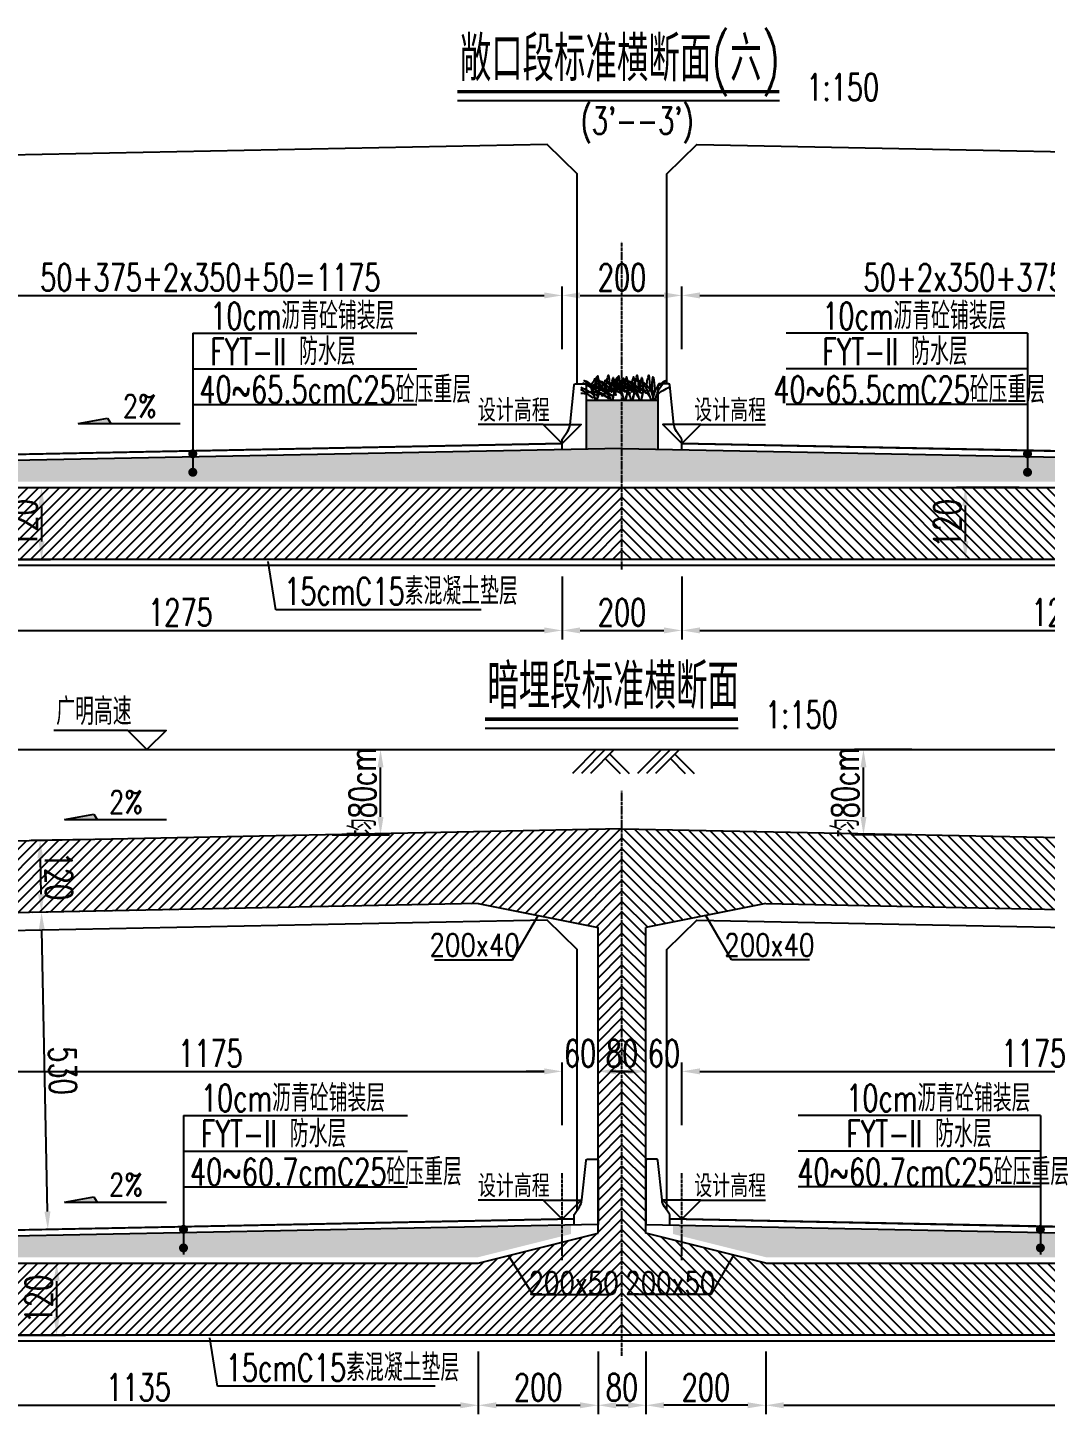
# Model space of a CAD drawing. Header units: millimetres. Extents: x -5615 to 11854, y -4751 to 15404.
# Drawn here: x 490 to 2190, y -2188 to 128 of the extents above; entities that cross this region are included whole.
import ezdxf
from ezdxf.enums import TextEntityAlignment as Align

# ---------------------------------------------------------------- set-up
doc = ezdxf.new("R2010")
doc.units = ezdxf.units.MM
doc.header["$LTSCALE"] = 0.25
doc.header["$MEASUREMENT"] = 0
doc.linetypes.add('ACAD_ISO04W100', pattern=[30, 24, -3, 0, -3])
for name, color, linetype in [('3', 3, 'Continuous'), ('中心线', 5, 'ACAD_ISO04W100'), ('填充', 8, 'Continuous'), ('尺寸', 7, 'Continuous'), ('建筑限界', 9, 'Continuous'), ('文字', 7, 'Continuous'), ('标注', 7, 'Continuous'), ('次轮廓线', 7, 'Continuous'), ('轮廓线', 1, 'Continuous')]:
    doc.layers.add(name, color=color, linetype=linetype)
doc.styles.get("Standard").update_dxf_attribs({"font": 'simplex1.shx', "width": 0.7, "bigfont": 'hztxt.shx'})
doc.dimstyles.new('150', dxfattribs={"dimscale": 15, "dimtxt": 3, "dimasz": 2, "dimexe": 1, "dimexo": 1, "dimgap": 0.5, "dimtad": 1, "dimdec": 1, "dimdsep": 46, "dimtxsty": 'Standard', "dimcen": 0.5, "dimadec": 0, "dimazin": 0, "dimtfac": 1, "dimtdec": 1, "dimtofl": 0, "dimtmove": 2, "dimatfit": 3, "dimfxl": 0, "dimtolj": 1, "dimtzin": 0, "dimarcsym": 0})

# ---------------------------------------------------------------- blocks, each defined once
blk = doc.blocks.new('*D3')
at = {"layer": '标注', "color": 0, "lineweight": -2}
for p, q in [((107.9, -788.8), (107.9, -893.8)), ((1382.9, -788.8), (1382.9, -893.8)), ((137.9, -878.8), (1352.9, -878.8))]:
    blk.add_line(p, q, dxfattribs=at)
at = {"layer": '标注', "color": 0}
for points in [[(137.9, -873.8), (137.9, -883.8), (107.9, -878.8)], [(1352.9, -873.8), (1352.9, -883.8), (1382.9, -878.8)]]:
    blk.add_solid(points, dxfattribs=at)
at = {"layer": '标注', "color": 0, "insert": (745.4, -848.8), "char_height": 45, "attachment_point": 5}
blk.add_mtext('\\A1;1275', dxfattribs=at)
blk = doc.blocks.new('*D4')
at = {"layer": '标注', "color": 0, "lineweight": -2}
for p, q in [((1382.9, -788.8), (1382.9, -893.8)), ((1582.9, -788.8), (1582.9, -893.8)), ((1412.9, -878.8), (1552.9, -878.8))]:
    blk.add_line(p, q, dxfattribs=at)
at = {"layer": '标注', "color": 0}
for points in [[(1412.9, -873.8), (1412.9, -883.8), (1382.9, -878.8)], [(1552.9, -873.8), (1552.9, -883.8), (1582.9, -878.8)]]:
    blk.add_solid(points, dxfattribs=at)
at = {"layer": '标注', "color": 0, "insert": (1482.9, -848.8), "char_height": 45, "attachment_point": 5}
blk.add_mtext('\\A1;200', dxfattribs=at)
blk = doc.blocks.new('*D5')
at = {"layer": '标注', "color": 0, "lineweight": -2}
for p, q in [((1582.9, -788.8), (1582.9, -893.8)), ((2857.9, -788.8), (2857.9, -893.8)), ((1612.9, -878.8), (2827.9, -878.8))]:
    blk.add_line(p, q, dxfattribs=at)
at = {"layer": '标注', "color": 0}
for points in [[(1612.9, -873.8), (1612.9, -883.8), (1582.9, -878.8)], [(2827.9, -873.8), (2827.9, -883.8), (2857.9, -878.8)]]:
    blk.add_solid(points, dxfattribs=at)
at = {"layer": '标注', "color": 0, "insert": (2220.4, -848.8), "char_height": 45, "attachment_point": 5}
blk.add_mtext('\\A1;1275', dxfattribs=at)
blk = doc.blocks.new('*D10')
at = {"layer": '标注', "color": 0, "lineweight": -2}
for p, q in [((423.5, -640.2), (528.5, -640.2)), ((513.5, -670.2), (513.5, -730.2)), ((423.5, -760.2), (528.5, -760.2))]:
    blk.add_line(p, q, dxfattribs=at)
at = {"layer": '标注', "color": 0}
for points in [[(508.5, -670.2), (518.5, -670.2), (513.5, -640.2)], [(508.5, -730.2), (518.5, -730.2), (513.5, -760.2)]]:
    blk.add_solid(points, dxfattribs=at)
at = {"layer": '标注', "color": 0, "insert": (483.5, -700.2), "char_height": 45, "attachment_point": 5, "rotation": 90}
blk.add_mtext('\\A1;120', dxfattribs=at)
blk = doc.blocks.new('*D13')
at = {"layer": '标注', "color": 0, "lineweight": -2}
for p, q in [((207.9, -409.3), (207.9, -304.3)), ((237.9, -319.3), (1352.9, -319.3)), ((1382.9, -409.3), (1382.9, -304.3))]:
    blk.add_line(p, q, dxfattribs=at)
at = {"layer": '标注', "color": 0}
for points in [[(237.9, -314.3), (237.9, -324.3), (207.9, -319.3)], [(1352.9, -314.3), (1352.9, -324.3), (1382.9, -319.3)]]:
    blk.add_solid(points, dxfattribs=at)
at = {"layer": '标注', "color": 0, "insert": (795.4, -289.3), "char_height": 45, "attachment_point": 5}
blk.add_mtext('\\A1;50+375+2x350+50=1175', dxfattribs=at)
blk = doc.blocks.new('*D14')
at = {"layer": '标注', "color": 0, "lineweight": -2}
for p, q in [((1382.9, -409.3), (1382.9, -304.3)), ((1412.9, -319.3), (1552.9, -319.3)), ((1582.9, -409.3), (1582.9, -304.3))]:
    blk.add_line(p, q, dxfattribs=at)
at = {"layer": '标注', "color": 0}
for points in [[(1412.9, -314.3), (1412.9, -324.3), (1382.9, -319.3)], [(1552.9, -314.3), (1552.9, -324.3), (1582.9, -319.3)]]:
    blk.add_solid(points, dxfattribs=at)
at = {"layer": '标注', "color": 0, "insert": (1482.9, -289.3), "char_height": 45, "attachment_point": 5}
blk.add_mtext('\\A1;200', dxfattribs=at)
blk = doc.blocks.new('*D16')
at = {"layer": '标注', "color": 0, "lineweight": -2}
for p, q in [((1582.9, -409.3), (1582.9, -304.3)), ((1612.9, -319.3), (2727.9, -319.3)), ((2757.9, -409.3), (2757.9, -304.3))]:
    blk.add_line(p, q, dxfattribs=at)
at = {"layer": '标注', "color": 0}
for points in [[(1612.9, -314.3), (1612.9, -324.3), (1582.9, -319.3)], [(2727.9, -314.3), (2727.9, -324.3), (2757.9, -319.3)]]:
    blk.add_solid(points, dxfattribs=at)
at = {"layer": '标注', "color": 0, "insert": (2170.4, -289.3), "char_height": 45, "attachment_point": 5}
blk.add_mtext('\\A1;50+2x350+375+50=1175', dxfattribs=at)
blk = doc.blocks.new('*D24')
at = {"layer": '标注', "color": 0, "lineweight": -2}
for p, q in [((107.9, -2083), (107.9, -2188)), ((1242.9, -2083), (1242.9, -2188)), ((137.9, -2173), (1212.9, -2173))]:
    blk.add_line(p, q, dxfattribs=at)
at = {"layer": '标注', "color": 0}
for points in [[(137.9, -2168), (137.9, -2178), (107.9, -2173)], [(1212.9, -2168), (1212.9, -2178), (1242.9, -2173)]]:
    blk.add_solid(points, dxfattribs=at)
at = {"layer": '标注', "color": 0, "insert": (675.4, -2143), "char_height": 45, "attachment_point": 5}
blk.add_mtext('\\A1;1135', dxfattribs=at)
blk = doc.blocks.new('*D25')
at = {"layer": '标注', "color": 0, "lineweight": -2}
for p, q in [((1442.9, -2083), (1442.9, -2188)), ((1522.9, -2083), (1522.9, -2188)), ((1472.9, -2173), (1492.9, -2173))]:
    blk.add_line(p, q, dxfattribs=at)
at = {"layer": '标注', "color": 0}
for points in [[(1472.9, -2168), (1472.9, -2178), (1442.9, -2173)], [(1492.9, -2168), (1492.9, -2178), (1522.9, -2173)]]:
    blk.add_solid(points, dxfattribs=at)
at = {"layer": '标注', "color": 0, "insert": (1482.9, -2143), "char_height": 45, "attachment_point": 5}
blk.add_mtext('\\A1;80', dxfattribs=at)
blk = doc.blocks.new('*D26')
at = {"layer": '标注', "color": 0, "lineweight": -2}
for p, q in [((1722.9, -2083), (1722.9, -2188)), ((2857.9, -2083), (2857.9, -2188)), ((1752.9, -2173), (2827.9, -2173))]:
    blk.add_line(p, q, dxfattribs=at)
at = {"layer": '标注', "color": 0}
for points in [[(1752.9, -2168), (1752.9, -2178), (1722.9, -2173)], [(2827.9, -2168), (2827.9, -2178), (2857.9, -2173)]]:
    blk.add_solid(points, dxfattribs=at)
at = {"layer": '标注', "color": 0, "insert": (2290.4, -2143), "char_height": 45, "attachment_point": 5}
blk.add_mtext('\\A1;1135', dxfattribs=at)
blk = doc.blocks.new('*D31')
at = {"layer": '标注', "color": 0, "lineweight": -2}
for p, q in [((448.7, -1935.7), (553.7, -1935.7)), ((538.7, -1965.7), (538.7, -2025.7)), ((448.7, -2055.7), (553.7, -2055.7))]:
    blk.add_line(p, q, dxfattribs=at)
at = {"layer": '标注', "color": 0}
for points in [[(533.7, -1965.7), (543.7, -1965.7), (538.7, -1935.7)], [(533.7, -2025.7), (543.7, -2025.7), (538.7, -2055.7)]]:
    blk.add_solid(points, dxfattribs=at)
at = {"layer": '标注', "color": 0, "insert": (508.7, -1995.7), "char_height": 45, "attachment_point": 5, "rotation": 90}
blk.add_mtext('\\A1;120', dxfattribs=at)
blk = doc.blocks.new('*D20')
at = {"layer": '标注', "color": 0, "lineweight": -2}
for p, q in [((207.9, -1705.3), (207.9, -1600.3)), ((237.9, -1615.3), (1352.9, -1615.3)), ((1382.9, -1705.3), (1382.9, -1600.3))]:
    blk.add_line(p, q, dxfattribs=at)
at = {"layer": '标注', "color": 0}
for points in [[(237.9, -1610.3), (237.9, -1620.3), (207.9, -1615.3)], [(1352.9, -1610.3), (1352.9, -1620.3), (1382.9, -1615.3)]]:
    blk.add_solid(points, dxfattribs=at)
at = {"layer": '标注', "color": 0, "insert": (795.4, -1585.3), "char_height": 45, "attachment_point": 5}
blk.add_mtext('\\A1;1175', dxfattribs=at)
blk = doc.blocks.new('*D21')
at = {"layer": '标注', "color": 0, "lineweight": -2}
for p, q in [((1582.9, -1705.3), (1582.9, -1600.3)), ((1612.9, -1615.3), (2727.9, -1615.3)), ((2757.9, -1705.3), (2757.9, -1600.3))]:
    blk.add_line(p, q, dxfattribs=at)
at = {"layer": '标注', "color": 0}
for points in [[(1612.9, -1610.3), (1612.9, -1620.3), (1582.9, -1615.3)], [(2727.9, -1610.3), (2727.9, -1620.3), (2757.9, -1615.3)]]:
    blk.add_solid(points, dxfattribs=at)
at = {"layer": '标注', "color": 0, "insert": (2170.4, -1585.3), "char_height": 45, "attachment_point": 5}
blk.add_mtext('\\A1;1175', dxfattribs=at)
blk = doc.blocks.new('箭头')
at = {"layer": '尺寸'}
blk.add_hatch(color=256, dxfattribs=at).paths.add_polyline_path([(0, 0), (-0.35, 0.6), (-3.63, 0)])
for p, q in [((-3.63, 0), (-0.35, 0.6)), ((-3.63, 0), (7.74, 0)), ((-0.35, 0.6), (0, 0))]:
    blk.add_line(p, q, dxfattribs=at)
blk = doc.blocks.new('*D33')
at = {"layer": '标注', "color": 0, "lineweight": -2}
for p, q in [((601, -1227.8), (496, -1229.9)), ((512.8, -1319.6), (511.6, -1259.6)), ((603.4, -1347.8), (498.4, -1349.9))]:
    blk.add_line(p, q, dxfattribs=at)
at = {"layer": '标注', "color": 0}
for points in [[(516.6, -1259.5), (506.6, -1259.7), (511, -1229.6)], [(517.8, -1319.5), (507.8, -1319.7), (513.4, -1349.6)]]:
    blk.add_solid(points, dxfattribs=at)
at = {"layer": '标注', "color": 0, "insert": (542.2, -1289), "char_height": 45, "attachment_point": 5, "rotation": 271.1458}
blk.add_mtext('\\A1;120', dxfattribs=at)
blk = doc.blocks.new('*D57')
at = {"layer": '标注', "color": 0, "lineweight": -2}
for p, q in [((1352.9, -1615.3), (1322.9, -1615.3)), ((1382.9, -1705.3), (1382.9, -1600.3)), ((1442.9, -1705.3), (1442.9, -1600.3)), ((1472.9, -1615.3), (1502.9, -1615.3))]:
    blk.add_line(p, q, dxfattribs=at)
at = {"layer": '标注', "color": 0}
for points in [[(1352.9, -1610.3), (1352.9, -1620.3), (1382.9, -1615.3)], [(1472.9, -1610.3), (1472.9, -1620.3), (1442.9, -1615.3)]]:
    blk.add_solid(points, dxfattribs=at)
at = {"layer": '标注', "color": 0, "insert": (1412.9, -1585.3), "char_height": 45, "attachment_point": 5}
blk.add_mtext('\\A1;60', dxfattribs=at)
blk = doc.blocks.new('*D58')
at = {"layer": '标注', "color": 0, "lineweight": -2}
for p, q in [((1492.9, -1615.3), (1462.9, -1615.3)), ((1522.9, -1705.3), (1522.9, -1600.3)), ((1582.9, -1705.3), (1582.9, -1600.3)), ((1612.9, -1615.3), (1642.9, -1615.3))]:
    blk.add_line(p, q, dxfattribs=at)
at = {"layer": '标注', "color": 0}
for points in [[(1492.9, -1610.3), (1492.9, -1620.3), (1522.9, -1615.3)], [(1612.9, -1610.3), (1612.9, -1620.3), (1582.9, -1615.3)]]:
    blk.add_solid(points, dxfattribs=at)
at = {"layer": '标注', "color": 0, "insert": (1552.9, -1585.3), "char_height": 45, "attachment_point": 5}
blk.add_mtext('\\A1;60', dxfattribs=at)
blk = doc.blocks.new('*D59')
at = {"layer": '标注', "color": 0, "lineweight": -2}
for p, q in [((1442.9, -1705.3), (1442.9, -1600.3)), ((1492.9, -1615.3), (1472.9, -1615.3)), ((1522.9, -1705.3), (1522.9, -1600.3))]:
    blk.add_line(p, q, dxfattribs=at)
at = {"layer": '标注', "color": 0}
for points in [[(1472.9, -1610.3), (1472.9, -1620.3), (1442.9, -1615.3)], [(1492.9, -1610.3), (1492.9, -1620.3), (1522.9, -1615.3)]]:
    blk.add_solid(points, dxfattribs=at)
at = {"layer": '标注', "color": 0, "insert": (1482.9, -1585.3), "char_height": 45, "attachment_point": 5}
blk.add_mtext('\\A1;80', dxfattribs=at)
blk = doc.blocks.new('*D147')
at = {"layer": '标注', "color": 0, "lineweight": -2}
for p, q in [((603.4, -1347.8), (498.4, -1349.9)), ((523.4, -1849.4), (514, -1379.6)), ((614, -1877.6), (509, -1879.7))]:
    blk.add_line(p, q, dxfattribs=at)
at = {"layer": '标注', "color": 0}
for points in [[(519, -1379.5), (509, -1379.7), (513.4, -1349.6)], [(528.4, -1849.3), (518.4, -1849.5), (524, -1879.4)]]:
    blk.add_solid(points, dxfattribs=at)
at = {"layer": '标注', "color": 0, "insert": (548.7, -1613.9), "char_height": 45, "attachment_point": 5, "rotation": 271.1458}
blk.add_mtext('\\A1;530', dxfattribs=at)
blk = doc.blocks.new('*D152')
at = {"layer": '标注', "color": 0, "lineweight": -2}
for p, q in [((1242.9, -2083), (1242.9, -2188)), ((1442.9, -2083), (1442.9, -2188)), ((1272.9, -2173), (1412.9, -2173))]:
    blk.add_line(p, q, dxfattribs=at)
at = {"layer": '标注', "color": 0}
for points in [[(1272.9, -2168), (1272.9, -2178), (1242.9, -2173)], [(1412.9, -2168), (1412.9, -2178), (1442.9, -2173)]]:
    blk.add_solid(points, dxfattribs=at)
at = {"layer": '标注', "color": 0, "insert": (1342.9, -2143), "char_height": 45, "attachment_point": 5}
blk.add_mtext('\\A1;200', dxfattribs=at)
blk = doc.blocks.new('*D153')
at = {"layer": '标注', "color": 0, "lineweight": -2}
for p, q in [((1522.9, -2083), (1522.9, -2188)), ((1722.9, -2083), (1722.9, -2188)), ((1692.9, -2173), (1552.9, -2173))]:
    blk.add_line(p, q, dxfattribs=at)
at = {"layer": '标注', "color": 0}
for points in [[(1552.9, -2168), (1552.9, -2178), (1522.9, -2173)], [(1692.9, -2168), (1692.9, -2178), (1722.9, -2173)]]:
    blk.add_solid(points, dxfattribs=at)
at = {"layer": '标注', "color": 0, "insert": (1622.9, -2143), "char_height": 45, "attachment_point": 5}
blk.add_mtext('\\A1;200', dxfattribs=at)
blk = doc.blocks.new('*D156')
at = {"layer": '标注', "color": 0, "lineweight": -2}
for p, q in [((2146.3, -640.2), (2041.3, -640.2)), ((2056.3, -730.2), (2056.3, -670.2)), ((2146.3, -760.2), (2041.3, -760.2))]:
    blk.add_line(p, q, dxfattribs=at)
at = {"layer": '标注', "color": 0}
for points in [[(2051.3, -670.2), (2061.3, -670.2), (2056.3, -640.2)], [(2051.3, -730.2), (2061.3, -730.2), (2056.3, -760.2)]]:
    blk.add_solid(points, dxfattribs=at)
at = {"layer": '标注', "color": 0, "insert": (2026.3, -700.2), "char_height": 45, "attachment_point": 5, "rotation": 90}
blk.add_mtext('\\A1;120', dxfattribs=at)
blk = doc.blocks.new('*D305')
at = {"color": 0, "lineweight": -2}
for p, q in [((998.9, -1077.7), (1094.6, -1077.7)), ((1079.6, -1190.2), (1079.6, -1107.7)), ((998.9, -1220.2), (1094.6, -1220.2))]:
    blk.add_line(p, q, dxfattribs=at)
at = {"color": 0}
for points in [[(1074.6, -1107.7), (1084.6, -1107.7), (1079.6, -1077.7)], [(1074.6, -1190.2), (1084.6, -1190.2), (1079.6, -1220.2)]]:
    blk.add_solid(points, dxfattribs=at)
at = {"color": 0, "insert": (1049.6, -1148.9), "char_height": 45, "attachment_point": 5, "rotation": 90}
blk.add_mtext('\\A1;均80cm', dxfattribs=at)
blk = doc.blocks.new('*D306')
at = {"color": 0, "lineweight": -2}
for p, q in [((1966.8, -1077.7), (1871.1, -1077.7)), ((1886.1, -1190.2), (1886.1, -1107.7)), ((1966.8, -1220.2), (1871.1, -1220.2))]:
    blk.add_line(p, q, dxfattribs=at)
at = {"color": 0}
for points in [[(1881.1, -1107.7), (1891.1, -1107.7), (1886.1, -1077.7)], [(1881.1, -1190.2), (1891.1, -1190.2), (1886.1, -1220.2)]]:
    blk.add_solid(points, dxfattribs=at)
at = {"color": 0, "insert": (1856.1, -1148.9), "char_height": 45, "attachment_point": 5, "rotation": 90}
blk.add_mtext('\\A1;均80cm', dxfattribs=at)

msp = doc.modelspace()

# ---------------------------------------------------------------- hatches: boundary and pattern name
at = {"layer": '填充'}
h = msp.add_hatch(dxfattribs=at)
h.set_pattern_fill('ANSI31', color=256, scale=100, style=0)
h.paths.add_polyline_path([(1482.87, -640.21), (253.65, -640.21, -0.6771338), (89.84, -574.71, -0.1578684), (107.87, -519.02), (107.87, -300.21), (17.87, -300.21), (17.87, -620.21), (-102.13, -640.21), (-102.13, -760.21), (1482.87, -760.21)])
h.paths.add_polyline_path([(117.87, -550.21), (107.87, -550.21), (107.87, -519.02, 0.1578684), (89.84, -574.71, 0.6771338), (253.65, -640.21), (127.98, -640.21)], flags=17)
h = msp.add_hatch(dxfattribs=at)
h.set_pattern_fill('ANSI31', color=256, scale=100, style=0)
h.set_pattern_definition([(135, (2965.737, 0), (8.838835, 8.838835), [])])
h.paths.add_polyline_path([(1482.87, -640.21), (2712.09, -640.21, 0.6771338), (2875.9, -574.71, 0.1578684), (2857.87, -519.02), (2857.87, -300.21), (2947.87, -300.21), (2947.87, -620.21), (3067.87, -640.21), (3067.87, -760.21), (1482.87, -760.21)])
h.paths.add_polyline_path([(2847.87, -550.21), (2857.87, -550.21), (2857.87, -519.02, -0.1578684), (2875.9, -574.71, -0.6771338), (2712.09, -640.21), (2837.76, -640.21)], flags=17)
h = msp.add_hatch(dxfattribs=at)
h.set_pattern_fill('AR-SAND', color=256, style=0)
h.set_pattern_definition([(37.5, (0, -253.1632), (-0.0629934, 1.9268238), [0, -1.52, 0, -1.7, 0, -1.625]), (7.5, (0, -253.1632), (1.7697767, 2.822146), [0, -0.82, 0, -1.37, 0, -0.525]), (327.5, (-1.23, -253.1632), (3.1141419, 0.005659), [0, -0.5, 0, -1.8, 0, -2.35]), (317.5, (-1.23, -253.1632), (3.0061266, 0.8776756), [0, -0.25, 0, -1.18, 0, -1.35])])
h.paths.add_polyline_path([(1542.87, -494.43), (1482.87, -494.43), (1482.87, -574.71), (1542.87, -575.91)])
h.paths.add_polyline_path([(1482.87, -494.43), (1422.87, -494.43), (1422.87, -575.91), (1482.87, -574.71)])
h = msp.add_hatch(dxfattribs=at)
h.set_pattern_fill('AR-CONC', color=256, scale=5, style=0)
h.set_pattern_definition([(50, (0, -1159.732), (35.863, -3.1376), [3.75, -41.25]), (355, (0, -1159.732), (-6.9376, 37.6096), [3, -33]), (100.4514, (2.99, -1159.994), (28.9255, 34.472), [3.187, -35.0571]), (46.1842, (0, -1149.732), (53.362, -8.276), [5.625, -61.875]), (96.6356, (4.447, -1150.42), (46.7331, 48.7059), [4.7805, -52.5856]), (351.1842, (0, -1149.73), (46.7331, 48.706), [4.5, -49.5]), (21, (5, -1152.232), (29.84535, -20.13094), [3.75, -41.25]), (326, (5, -1152.232), (12.1658, 36.2575), [3, -33]), (71.4514, (7.487, -1153.91), (42.0111, 16.1265), [3.187, -35.0571]), (37.5, (0, -1159.732), (0.60799, 16.64469), [0, -32.6, 0, -33.5, 0, -33.125]), (7.5, (0, -1159.732), (13.15348, 19.72059), [0, -19.1, 0, -31.85, 0, -12.625]), (327.5, (-11.15, -1159.732), (26.69112, -1.12774), [0, -12.5, 0, -39, 0, -51.75]), (317.5, (-16.15, -1159.732), (29.1593, 5.00525), [0, -16.25, 0, -25.9, 0, -36.75])])
h.paths.add_polyline_path([(1382.87, -630.21), (1382.87, -576.71), (262.87, -599.11), (262.87, -589.11), (252.87, -589.31), (252.87, -599.41), (247.87, -599.51), (247.87, -630.21)])
h.paths.add_polyline_path([(1382.87, -576.71), (1382.87, -630.21), (1482.87, -630.21), (1482.87, -574.71)])
h = msp.add_hatch(dxfattribs=at)
h.set_pattern_fill('AR-CONC', color=256, scale=5, style=0)
h.set_pattern_definition([(130, (2965.737, -1159.732), (-35.863, -3.1376), [3.75, -41.25]), (185, (2965.737, -1159.732), (6.9376, 37.6096), [3, -33]), (79.5486, (2962.75, -1159.994), (-28.9255, 34.472), [3.187, -35.0571]), (133.8158, (2965.737, -1149.732), (-53.362, -8.276), [5.625, -61.875]), (83.3644, (2961.29, -1150.42), (-46.7331, 48.7059), [4.7805, -52.5856]), (188.8158, (2965.737, -1149.73), (-46.7331, 48.706), [4.5, -49.5]), (159, (2960.737, -1152.232), (-29.84535, -20.13094), [3.75, -41.25]), (214, (2960.737, -1152.232), (-12.1658, 36.2575), [3, -33]), (108.5486, (2958.25, -1153.91), (-42.0111, 16.1265), [3.187, -35.0571]), (142.5, (2965.737, -1159.732), (-0.60799, 16.64469), [0, -32.6, 0, -33.5, 0, -33.125]), (172.5, (2965.737, -1159.732), (-13.15348, 19.72059), [0, -19.1, 0, -31.85, 0, -12.625]), (212.5, (2976.887, -1159.732), (-26.69112, -1.12774), [0, -12.5, 0, -39, 0, -51.75]), (222.5, (2981.887, -1159.732), (-29.1593, 5.00525), [0, -16.25, 0, -25.9, 0, -36.75])])
h.paths.add_polyline_path([(1582.87, -576.71), (2702.87, -599.11), (2702.87, -589.11), (2712.87, -589.31), (2712.87, -599.41), (2717.87, -599.51), (2717.87, -630.21), (1582.87, -630.21)])
h.paths.add_polyline_path([(1482.87, -574.71), (1582.87, -576.71), (1582.87, -630.21), (1482.87, -630.21)])
h = msp.add_hatch(dxfattribs=at)
h.set_pattern_fill('ANSI31', color=256, scale=100, style=0)
h.set_pattern_definition([(45, (-5635.714, 0), (-8.838835, 8.838835), [])])
h.paths.add_polyline_path([(1482.87, -1210.18), (7.87, -1239.68), (7.87, -1915.68), (-112.13, -1935.68), (-112.13, -2055.68), (1482.87, -2055.68)])
h.paths.add_polyline_path([(127.98, -1935.68), (117.87, -1845.68), (107.87, -1845.68), (107.87, -1403.68), (307.87, -1353.68), (1242.87, -1334.98), (1442.87, -1374.98), (1442.87, -1885.68), (1242.87, -1935.68)], flags=16)
h = msp.add_hatch(dxfattribs=at)
h.set_pattern_fill('ANSI31', color=256, scale=100, style=0)
h.set_pattern_definition([(135, (8601.451, -2e-12), (8.838835, 8.838835), [])])
h.paths.add_polyline_path([(1482.87, -1210.18), (2957.87, -1239.68), (2957.87, -1915.68), (3077.87, -1935.68), (3077.87, -2055.68), (1482.87, -2055.68)])
h.paths.add_polyline_path([(2837.76, -1935.68), (2847.87, -1845.68), (2857.87, -1845.68), (2857.87, -1403.68), (2657.87, -1353.68), (1722.87, -1334.98), (1522.87, -1374.98), (1522.87, -1885.68), (1722.87, -1935.68)], flags=16)
h = msp.add_hatch(dxfattribs=at)
h.set_pattern_fill('AR-CONC', color=256, scale=5, style=0)
h.set_pattern_definition([(50, (0, 272.81), (35.863, -3.1376), [3.75, -41.25]), (355, (0, 272.81), (-6.93757, 37.6096), [3, -33]), (100.4514, (2.99, 272.548), (28.92547, 34.472), [3.187, -35.0571]), (46.1842, (0, 282.81), (53.36205, -8.27595), [5.625, -61.875]), (96.6356, (4.447, 282.12), (46.7331, 48.7059), [4.7805, -52.5856]), (351.1842, (0, 282.81), (46.7331, 48.7059), [4.5, -49.5]), (21, (5, 280.31), (29.84535, -20.13094), [3.75, -41.25]), (326, (5, 280.31), (12.16577, 36.2575), [3, -33]), (71.4514, (7.487, 278.63), (42.01113, 16.12652), [3.187, -35.0571]), (37.5, (0, 272.809), (0.60799, 16.64469), [0, -32.6, 0, -33.5, 0, -33.125]), (7.5, (0, 272.81), (13.15348, 19.72059), [0, -19.1, 0, -31.85, 0, -12.625]), (327.5, (-11.15, 272.809), (26.69112, -1.127744), [0, -12.5, 0, -39, 0, -51.75]), (317.5, (-16.15, 272.81), (29.1593, 5.00525), [0, -16.25, 0, -25.9, 0, -36.75])])
h.paths.add_polyline_path([(1242.87, -1925.68), (1397.87, -1886.93), (1397.87, -1871.88), (262.87, -1894.58), (262.87, -1884.58), (252.87, -1884.78), (252.87, -1894.88), (247.87, -1894.98), (247.87, -1925.68)])
h = msp.add_hatch(dxfattribs=at)
h.set_pattern_fill('AR-CONC', color=256, scale=5, style=0)
h.set_pattern_definition([(130, (2965.737, 272.81), (-35.863, -3.1376), [3.75, -41.25]), (185, (2965.737, 272.81), (6.93757, 37.6096), [3, -33]), (79.5486, (2962.75, 272.548), (-28.92547, 34.472), [3.187, -35.0571]), (133.8158, (2965.737, 282.81), (-53.36205, -8.27595), [5.625, -61.875]), (83.3644, (2961.29, 282.12), (-46.7331, 48.7059), [4.7805, -52.5856]), (188.8158, (2965.737, 282.81), (-46.7331, 48.7059), [4.5, -49.5]), (159, (2960.737, 280.31), (-29.84535, -20.13094), [3.75, -41.25]), (214, (2960.737, 280.31), (-12.16577, 36.2575), [3, -33]), (108.5486, (2958.25, 278.63), (-42.01113, 16.12652), [3.187, -35.0571]), (142.5, (2965.737, 272.809), (-0.60799, 16.64469), [0, -32.6, 0, -33.5, 0, -33.125]), (172.5, (2965.737, 272.81), (-13.15348, 19.72059), [0, -19.1, 0, -31.85, 0, -12.625]), (212.5, (2976.887, 272.809), (-26.69112, -1.127744), [0, -12.5, 0, -39, 0, -51.75]), (222.5, (2981.887, 272.81), (-29.1593, 5.00525), [0, -16.25, 0, -25.9, 0, -36.75])])
h.paths.add_polyline_path([(1567.87, -1886.93), (1722.87, -1925.68), (2717.87, -1925.68), (2717.87, -1894.98), (2712.87, -1894.88), (2712.87, -1884.78), (2702.87, -1884.58), (2702.87, -1894.58), (1567.87, -1871.88)])

# ---------------------------------------------------------------- linework, layer by layer
for p, q in [((1208.01, 6.03), (1745.87, 6.03)), ((1422.87, -494.43), (1542.87, -494.43)), ((1351.05, -534.89), (1242.95, -534.89)), ((1614.69, -534.89), (1722.79, -534.89)), ((904.86, -844.18), (892.05, -763.66)), ((1247.72, -844.18), (904.86, -844.18)), ((657.79, -1045.9), (534.18, -1045.9)), ((1254.11, -1042.13), (1676.72, -1042.13)), ((1300.17, -1429.25), (1342.87, -1354.98)), ((1665.57, -1429.25), (1622.87, -1354.98)), ((1169.94, -1429.25), (1300.17, -1429.25)), ((1795.8, -1429.25), (1665.57, -1429.25)), ((1351.05, -1830.36), (1242.95, -1830.36)), ((1614.69, -1830.36), (1722.79, -1830.36)), ((1333.8, -1987.89), (1293.45, -1923.03)), ((1631.94, -1987.89), (1669.61, -1922.36)), ((1333.8, -1987.89), (1464.03, -1987.89)), ((1631.94, -1987.89), (1501.71, -1987.89)), ((807.12, -2141.01), (794.31, -2060.49)), ((3087.87, -2065.68), (-122.13, -2065.68)), ((1171.08, -2141.01), (807.12, -2141.01))]:
    msp.add_line(p, q)
at = {"ltscale": 100}
for p, q in [((766.1, -382.26), (766.1, -614.68)), ((766.1, -382.26), (1139.98, -382.26)), ((2160.09, -382.26), (1757.09, -382.26)), ((2160.09, -382.26), (2160.09, -614.68)), ((766.1, -441.86), (1139.98, -441.86)), ((2160.09, -441.86), (1757.09, -441.86)), ((766.1, -501.47), (1139.98, -501.47)), ((2160.09, -501.47), (1757.09, -501.47)), ((750.56, -1688.78), (750.56, -1921.2)), ((750.56, -1688.78), (1124.44, -1688.78)), ((2181.57, -1688.78), (1777.04, -1688.78)), ((2181.57, -1688.78), (2181.57, -1921.2)), ((750.56, -1748.38), (1124.44, -1748.38)), ((2181.57, -1748.38), (1777.04, -1748.38)), ((750.56, -1807.98), (1124.44, -1807.98)), ((2181.57, -1807.98), (1777.04, -1807.98))]:
    msp.add_line(p, q, dxfattribs=at)
for points, format in [([(1208.01, 21.03, 6, 6, 0), (1745.87, 21.03, 0.6, 0.6, 0)], "xyseb"), ([(1382.87, -576.71), (1382.87, -559.99, -0.1529225), (1383.32, -558.56), (1391.63, -546.58, 0.1263332), (1396.05, -534.69), (1402.93, -468.94, -0.3839793), (1405.42, -466.71), (1420.37, -466.71, -0.4142136), (1422.87, -469.21), (1422.87, -575.91)], "xyb"), ([(1582.87, -576.71), (1582.87, -559.99, 0.1529225), (1582.42, -558.56), (1574.1, -546.58, -0.1263332), (1569.69, -534.69), (1562.8, -468.94, 0.3839793), (1560.32, -466.71), (1545.37, -466.71, 0.4142136), (1542.87, -469.21), (1542.87, -575.91)], "xyb"), ([(1402.87, -1871.78), (1402.87, -1855.06, -0.1529225), (1403.32, -1853.64), (1411.63, -1841.66, 0.1263332), (1416.05, -1829.77), (1422.93, -1764.02, -0.3839793), (1425.42, -1761.78), (1440.37, -1761.78, -0.4142136), (1442.87, -1764.28), (1442.87, -1870.98)], "xyb"), ([(1562.87, -1871.78), (1562.87, -1855.06, 0.1529225), (1562.42, -1853.64), (1554.1, -1841.66, -0.1263332), (1549.69, -1829.77), (1542.8, -1764.02, 0.3839793), (1540.32, -1761.78), (1525.37, -1761.78, 0.4142136), (1522.87, -1764.28), (1522.87, -1870.98)], "xyb")]:
    msp.add_lwpolyline(points, format=format)
at = {"const_width": 7.5}
for points in [[(762.35, -583.84, 1), (769.85, -583.84, 1)], [(2163.84, -583.84, -1), (2156.34, -583.84, -1)], [(762.35, -614.68, 1), (769.85, -614.68, 1)], [(2163.84, -614.68, -1), (2156.34, -614.68, -1)], [(746.81, -1879.31, 1), (754.31, -1879.31, 1)], [(2177.82, -1879.31, 1), (2185.32, -1879.31, 1)], [(746.81, -1910.16, 1), (754.31, -1910.16, 1)], [(2177.82, -1910.16, 1), (2185.32, -1910.16, 1)]]:
    msp.add_lwpolyline(points, format="xyb", close=True, dxfattribs=at)
at = {"const_width": 6}
msp.add_lwpolyline([(1254.11, -1027.13), (1676.72, -1027.13)], dxfattribs=at)
at = {"layer": '3', "color": 9}
for points in [[(1414.35, -472.72, -0.0394978), (1426.05, -478.39, -0.232087), (1438.02, -492.55, 0.1911867), (1419.43, -461.17, -0.2267195), (1439.38, -480.2, -0.091203), (1442.56, -455.51, -0.1239074), (1441.07, -493.34, -0.0624947), (1446.86, -475.42)], [(1449.47, -483.34, -0.013375), (1418.13, -465.82, -0.001492), (1449.87, -475.56, -0.302407), (1455.77, -482.81, 0.1063996), (1437.17, -458.34, -0.2267195), (1457.13, -477.37, -0.091203), (1460.3, -452.68, -0.074282), (1461.5, -479.66)], [(1431.15, -469.79, -0.0656242), (1442.48, -453.58, 0.0063244), (1440.16, -459.49, 0.0063244)], [(1466.56, -486.17, -0.013375), (1435.21, -468.65, -0.001492), (1466.96, -478.39, -0.302407), (1472.85, -485.64, 0.1063996), (1454.26, -461.17, -0.2267195), (1474.21, -480.2, -0.091203), (1477.39, -455.51, -0.074282), (1478.59, -482.49)], [(1439.73, -460.64, 0.0112436), (1436.03, -471.29)], [(1440.05, -473.56, -0.0394978), (1451.76, -479.23, -0.232087), (1463.73, -493.39, 0.1911867), (1445.13, -462.01, -0.2267195), (1465.09, -481.04, -0.091203), (1468.26, -456.34, -0.1239074), (1466.77, -494.18, -0.0624947), (1472.57, -476.25)], [(1448.24, -472.62, -0.0656242), (1459.56, -456.41, 0.0063244), (1457.25, -462.32, 0.0063244)], [(1461.65, -480.65, -0.1130591), (1477.31, -453.58, -0.0330136), (1466.37, -480.6, -0.0330136)], [(1462.29, -472.72, -0.0394978), (1473.99, -478.39, -0.232087), (1485.96, -492.55, 0.1911867), (1467.37, -461.17, -0.2267195), (1487.32, -480.2, -0.091203), (1490.5, -455.51, -0.1239074), (1489.01, -493.34, -0.0624947), (1494.8, -475.42)], [(1497.41, -483.34, -0.013375), (1466.07, -465.82, -0.001492), (1497.81, -475.56, -0.302407), (1503.71, -482.81, 0.1063996), (1485.11, -458.34, -0.2267195), (1505.07, -477.37, -0.091203), (1508.24, -452.68, -0.074282), (1509.44, -479.66)], [(1466.36, -480.05, -0.2245474), (1488.42, -461.74, -0.0120292), (1470.64, -482.91)], [(1473.94, -473.46, -0.0656242), (1485.27, -457.25, 0.0063244), (1482.95, -463.15, 0.0063244)], [(1474.03, -472.72, -0.0394978), (1485.73, -478.39, -0.232087), (1497.7, -492.55, 0.1911867), (1479.11, -461.17, -0.2267195), (1499.06, -480.2, -0.091203), (1502.24, -455.51, -0.1239074), (1500.75, -493.34, -0.0624947), (1506.54, -475.42)], [(1516.58, -483.34, -0.013375), (1485.23, -465.82, -0.001492), (1516.98, -475.56, -0.302407), (1522.87, -482.81, 0.1063996), (1504.28, -458.34, -0.2267195), (1524.23, -477.37, -0.091203), (1527.41, -452.68, -0.074282), (1528.61, -479.66)], [(1487.99, -473.56, -0.0394978), (1499.7, -479.23, -0.232087), (1511.67, -493.39, 0.1911867), (1493.07, -462.01, -0.2267195), (1513.03, -481.04, -0.091203), (1516.2, -456.34, -0.1239074), (1514.71, -494.18, -0.0624947), (1520.51, -476.25)], [(1507.16, -473.56, -0.0394978), (1518.86, -479.23, -0.232087), (1530.83, -493.39, 0.1911867), (1512.24, -462.01, -0.2267195), (1532.19, -481.04, -0.091203), (1535.37, -456.34, -0.1239074), (1533.88, -494.18, -0.0624947), (1539.67, -476.25)], [(1562.57, -472.72, 0.0394978), (1550.86, -478.39, 0.232087), (1538.89, -492.55, -0.1911867), (1557.49, -461.17, 0.2267195), (1537.53, -480.2, 0.091203), (1534.36, -455.51, 0.1239074), (1535.85, -493.34, 0.0624947), (1530.05, -475.42)], [(1414.35, -482.59, -0.2088897), (1434.15, -490.51, 0.0309304), (1414.35, -476.51)], [(1444.88, -488.25, 0.0931805), (1425.61, -480.77, -0.1501755), (1449.46, -483.45, -0.1501755)], [(1432.25, -480.07, -0.0444766), (1434.62, -475.31)], [(1434.75, -475.38, 0.0048651), (1433.38, -480.06, 0.0048651)], [(1437.25, -471.66, -0.0794345), (1444.41, -465.48, -0.0794345)], [(1439.62, -480.58, -0.0226272), (1441.14, -478.9, -0.0226272)], [(1440.72, -478.67, 0.0066718), (1439.66, -480.58)], [(1440.05, -483.43, -0.2088897), (1459.85, -491.35, 0.0309304), (1440.05, -477.35)], [(1461.97, -491.08, 0.0931805), (1442.7, -483.6, -0.1501755), (1466.55, -486.28, -0.1501755)], [(1448.98, -488.15, -0.0444766), (1450.16, -485.76)], [(1450.23, -485.8, 0.0048651), (1449.54, -488.14, 0.0048651)], [(1464.45, -466.71, -0.0551464), (1470.68, -464.57, 0.0175385), (1466.78, -468.8)], [(1482.52, -464.3, 0.0112436), (1478.82, -474.95)], [(1480.04, -475.33, -0.0794345), (1487.2, -469.15, -0.0794345)]]:
    msp.add_lwpolyline(points, format="xyb", dxfattribs=at)
at = {"layer": '中心线'}
for p, q in [((1482.87, -777.07), (1482.87, -229.57)), ((1482.87, -2090.53), (1482.87, -1146.71)), ((1382.87, -1930.84), (1382.87, -1785.33)), ((1582.87, -1930.84), (1582.87, -1785.33))]:
    msp.add_line(p, q, dxfattribs=at)
at = {"layer": '填充'}
for p, q in [((-34.11, -1077.72), (3026.29, -1077.72)), ((1439.95, -1077.72), (1400, -1117.67)), ((1454.95, -1077.72), (1415, -1117.67)), ((1469.95, -1077.72), (1430, -1117.67)), ((1462.45, -1085.22), (1494.9, -1117.67)), ((1548.67, -1077.72), (1508.72, -1117.67)), ((1563.67, -1077.72), (1523.72, -1117.67)), ((1578.67, -1077.72), (1538.72, -1117.67)), ((1571.17, -1085.22), (1603.62, -1117.67)), ((1454.95, -1092.72), (1479.9, -1117.67)), ((1563.67, -1092.72), (1588.62, -1117.67))]:
    msp.add_line(p, q, dxfattribs=at)
at = {"layer": '建筑限界'}
for points in [[(1407.87, -466.71), (1407.87, -116.21), (1357.87, -67.21), (232.87, -89.71), (182.87, -140.71), (182.87, -290.21), (132.87, -290.21), (132.87, -540.21)], [(1557.87, -466.71), (1557.87, -116.21), (1607.87, -67.21), (2732.87, -89.71), (2782.87, -140.71), (2782.87, -290.21), (2832.87, -290.21), (2832.87, -540.21)], [(207.87, -590.21), (1382.87, -566.71)], [(2757.87, -590.21), (1582.87, -566.71)], [(1407.87, -1847.08), (1407.87, -1411.68), (1357.87, -1362.68), (232.87, -1385.18), (182.87, -1436.18), (182.87, -1585.68), (132.87, -1585.68), (132.87, -1835.68)], [(1557.87, -1847.08), (1557.87, -1411.68), (1607.87, -1362.68), (2732.87, -1385.18), (2782.87, -1436.18), (2782.87, -1585.68), (2832.87, -1585.68), (2832.87, -1835.68)], [(207.87, -1885.68), (1402.87, -1861.78)], [(2757.87, -1885.68), (1562.87, -1861.78)]]:
    msp.add_lwpolyline(points, dxfattribs=at)
at = {"layer": '次轮廓线'}
for p, q in [((1382.87, -566.71), (207.87, -590.21)), ((1482.87, -574.71), (264.87, -599.07)), ((1482.87, -574.71), (2700.87, -599.07)), ((1582.87, -566.71), (2757.87, -590.21)), ((3077.87, -770.21), (-112.13, -770.21)), ((1402.87, -1861.78), (207.87, -1885.68)), ((1442.87, -1870.98), (264.87, -1894.54)), ((1522.87, -1870.98), (2700.87, -1894.54)), ((1562.87, -1861.78), (2757.87, -1885.68))]:
    msp.add_line(p, q, dxfattribs=at)
for points in [[(1351.05, -534.89), (1414.69, -534.89), (1382.87, -566.71)], [(1614.69, -534.89), (1551.05, -534.89), (1582.87, -566.71)], [(657.79, -1045.9), (721.43, -1045.9), (689.61, -1077.72)], [(1351.05, -1830.36), (1414.69, -1830.36), (1382.87, -1862.18)], [(1614.69, -1830.36), (1551.05, -1830.36), (1582.87, -1862.18)]]:
    msp.add_lwpolyline(points, close=True, dxfattribs=at)
at = {"layer": '轮廓线'}
for p, q in [((126.86, -640.21), (2837.76, -640.21)), ((3077.87, -760.21), (-112.13, -760.21)), ((1482.87, -1210.18), (7.87, -1239.68)), ((1482.87, -1210.18), (2957.87, -1239.68)), ((1242.87, -1334.98), (307.87, -1353.68)), ((1242.87, -1334.98), (1442.87, -1374.98)), ((1722.87, -1334.98), (1522.87, -1374.98)), ((1722.87, -1334.98), (2657.87, -1353.68)), ((1442.87, -1885.68), (1442.87, -1374.98)), ((1522.87, -1885.68), (1522.87, -1374.98)), ((1242.87, -1935.68), (1442.87, -1885.68)), ((1722.87, -1935.68), (1522.87, -1885.68)), ((127.98, -1935.68), (1242.87, -1935.68)), ((1722.87, -1935.68), (2837.76, -1935.68)), ((3087.87, -2055.68), (-122.13, -2055.68))]:
    msp.add_line(p, q, dxfattribs=at)

# ---------------------------------------------------------------- block references
at = {"layer": '尺寸', "xscale": 15, "yscale": 15, "zscale": 15}
for p in [(629.18, -533.19), (606.24, -1194.57), (606.24, -1833.64)]:
    msp.add_blockref('箭头', p, dxfattribs=at)

# ---------------------------------------------------------------- texts
at = {"layer": '文字', "width": 0.7}
for s, height, p in [('敞口段标准横断面(六)', 75, (1211.92, 38.53)), ('1:150', 45, (1790.87, 6.03)), ("(3'--3')", 45, (1413.57, -49.78)), ('10cm沥青砼铺装层', 45, (795.11, -375.94)), ('10cm沥青砼铺装层', 45, (1817.24, -375.94)), ('FYT-II 防水层', 45, (795.11, -435.54)), ('FYT-II 防水层', 45, (1817.24, -435.54)), ('40~65.5cmC25砼压重层', 45, (776.99, -499.15)), ('40~65.5cmC25砼压重层', 45, (1735.6, -499.15)), ('15cmC15素混凝土垫层', 45, (918.71, -835.83)), ('暗埋段标准横断面', 75, (1258.02, -1009.63)), ('1:150', 45, (1721.72, -1042.13)), ('10cm沥青砼铺装层', 45, (779.57, -1682.46)), ('10cm沥青砼铺装层', 45, (1857.25, -1682.46)), ('FYT-II 防水层', 45, (779.57, -1742.06)), ('FYT-II 防水层', 45, (1857.25, -1742.06)), ('40~60.7cmC25砼压重层', 45, (761.45, -1805.66)), ('40~60.7cmC25砼压重层', 45, (1775.62, -1805.66)), ('15cmC15素混凝土垫层', 45, (820.97, -2132.67))]:
    msp.add_text(s, height=height, dxfattribs=at).set_placement(p)
at = {"layer": '文字'}
for s, height, width, p in [('2%', 37.5, 0.8, (677.34, -504.23)), ('设计高程', 37.5, 0.8, (1302.26, -511.26)), ('设计高程', 37.5, 0.8, (1663.47, -511.26)), ('广明高速', 45, 0.7, (600.92, -1014.18)), ('2%', 37.5, 0.8, (654.4, -1165.61)), ('200x40', 37.5, 0.8, (1236.75, -1404.13)), ('200x40', 37.5, 0.8, (1728.99, -1404.13)), ('2%', 37.5, 0.8, (654.4, -1804.68)), ('设计高程', 37.5, 0.8, (1302.26, -1806.73)), ('设计高程', 37.5, 0.8, (1663.47, -1806.73)), ('200x50', 37.5, 0.8, (1402.1, -1968.73)), ('200x50', 37.5, 0.8, (1563.64, -1968.73))]:
    msp.add_text(s, height=height, dxfattribs=dict(at, width=width)).set_placement(p, align=Align.MIDDLE_CENTER)

# ---------------------------------------------------------------- dimensions: what is measured, and where the dimension line sits
for p1, p2, distance, picture, middle in [((983.93, -1220.16), (983.93, -1077.72), -95.71, '*D305', (1049.63, -1148.94)), ((1981.81, -1220.16), (1981.81, -1077.72), 95.71, '*D306', (1856.1, -1148.94))]:
    dim = msp.add_aligned_dim(p1=p1, p2=p2, distance=distance, text='均80cm', dimstyle='150')
    dim.commit()
    dim.dimension.update_dxf_attribs({"geometry": picture, "text_midpoint": middle})
at = {"layer": '标注'}
for base, p1, p2, text, picture, middle in [((1382.87, -319.26), (207.87, -540.21), (1382.87, -566.71), '50+375+2x350+50=<>', '*D13', (795.37, -289.26)), ((2757.87, -319.26), (1582.87, -600.24), (2757.87, -540.21), '50+2x350+375+50=<>', '*D16', (2170.37, -289.26))]:
    dim = msp.add_linear_dim(base=base, p1=p1, p2=p2, text=text, dimstyle='150', dxfattribs=at)
    dim.commit()
    dim.dimension.update_dxf_attribs({"geometry": picture, "text_midpoint": middle})
for base, p1, p2, picture, middle in [((1582.87, -319.26), (1382.87, -566.71), (1582.87, -566.71), '*D14', (1482.87, -289.26)), ((1382.87, -878.79), (107.87, -550.21), (1382.87, -576.71), '*D3', (745.37, -848.79)), ((2857.87, -878.79), (1582.87, -568.57), (2857.87, -550.21), '*D5', (2220.37, -848.79)), ((1582.87, -878.79), (1382.87, -576.71), (1582.87, -576.71), '*D4', (1482.87, -848.79)), ((1382.87, -1615.32), (207.87, -1835.68), (1382.87, -1861.98), '*D20', (795.37, -1585.32)), ((1442.87, -1615.32), (1382.87, -1862.18), (1442.87, -1870.98), '*D57', (1412.87, -1585.32)), ((1442.87, -1615.32), (1522.87, -1870.98), (1442.87, -1870.98), '*D59', (1482.87, -1585.32)), ((1522.87, -1615.32), (1582.87, -1861.98), (1522.87, -1870.98), '*D58', (1552.87, -1585.32)), ((2757.87, -1615.32), (1582.87, -1861.98), (2757.87, -1835.68), '*D21', (2170.37, -1585.32)), ((1242.87, -2173.02), (107.87, -1845.68), (1242.87, -1935.68), '*D24', (675.37, -2143.02)), ((2857.87, -2173.02), (1722.87, -1935.68), (2857.87, -1845.68), '*D26', (2290.37, -2143.02)), ((1522.87, -2173.02), (1442.87, -1875.68), (1522.87, -1885.68), '*D25', (1482.87, -2143.02)), ((1442.87, -2173.02), (1242.87, -1935.68), (1442.87, -1885.68), '*D152', (1342.87, -2143.02)), ((1522.87, -2173.02), (1722.87, -1935.68), (1522.87, -1885.68), '*D153', (1622.87, -2143.02))]:
    dim = msp.add_linear_dim(base=base, p1=p1, p2=p2, dimstyle='150', dxfattribs=at)
    dim.commit()
    dim.dimension.update_dxf_attribs({"geometry": picture, "text_midpoint": middle})
for base, p1, p2, picture, middle in [((513.54, -760.21), (127.98, -640.21), (-112.13, -760.21), '*D10', (483.54, -700.21)), ((2056.34, -640.21), (3077.87, -760.21), (2837.76, -640.21), '*D156', (2026.34, -700.21)), ((538.66, -2055.68), (127.98, -1935.68), (-122.13, -2055.68), '*D31', (508.66, -1995.68))]:
    dim = msp.add_linear_dim(base=base, p1=p1, p2=p2, angle=90, dimstyle='150', dxfattribs=at)
    dim.commit()
    dim.dimension.update_dxf_attribs({"geometry": picture, "text_midpoint": middle})
dim = msp.add_aligned_dim(p1=(775.37, -1344.33), p2=(772.97, -1224.38), distance=262.01, dimstyle='150', dxfattribs=at)
dim.commit()
dim.dimension.update_dxf_attribs({"geometry": '*D33', "text_midpoint": (542.21, -1288.99)})
dim = msp.add_aligned_dim(p1=(775.37, -1874.33), p2=(764.77, -1344.54), distance=251.41, text='530', dimstyle='150', dxfattribs=at)
dim.commit()
dim.dimension.update_dxf_attribs({"geometry": '*D147', "text_midpoint": (548.7, -1613.86)})

doc.saveas('drawing.dxf')
